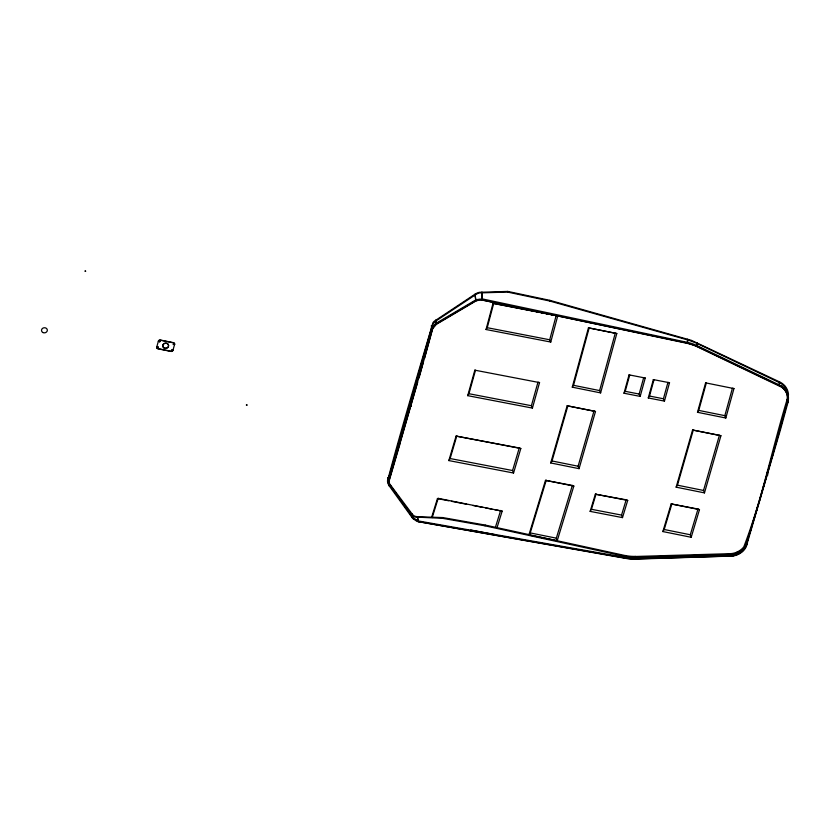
<?xml version="1.0" encoding="UTF-8"?>
<svg xmlns="http://www.w3.org/2000/svg" width="830" height="830" viewBox="0 0 830 830"><rect width="100%" height="100%" fill="white"/><g stroke="black" fill="none" stroke-linecap="round" stroke-linejoin="round"><path stroke-width="1.25" d="M730.255 556.193L732.911 555.726M784.703 386.842L784.682 386.822A17.067 15.5 -6.6 0 1 787.618 394.426L787.151 399.365C772.274 448.21 762.085 499.266 743.805 546.846A17.067 14.307 -2.1 0 1 737.216 551.919L736.801 552.158A16.652 14.598 -4.5 0 1 729.933 553.683L635.272 556.484L635.292 557.262L635.666 559.109L732.942 556.038A17.731 14.982 -3.3 0 0 746.17 546.908L780.387 430.002L787.94 402.519L788.459 394.375A17.887 16.175 -6.2 0 0 785.388 386.469L784.402 386.469A16.652 14.587 -4.5 0 0 779.142 382.485L696.173 343.018L688.869 340.248L549.605 300.989L507.566 292.077L479.626 292.907A9.265 7.065 -33.4 0 0 475.497 294.754L436.103 320.868L436.404 324.312L476.161 300.844L481.141 299.755L687.499 343.413A40.618 37.236 -12.4 0 1 696.702 346.504L781.393 387.06M159.931 341.4L159.277 341.576L159.9 341.255M171.499 350.104C172.474 350.447 170.959 349.399 172.059 350.146M173.626 344.16L173.159 344.585L173.678 344.056M388.782 482.085L400.019 443.894M696.733 346.463L697.034 345.622A41.5 37.973 -12.1 0 0 687.655 342.417L482.344 298.925L476.254 299.651L435.626 323.565L432.191 327.311L410.072 405.912L388.181 479.958L432.223 325.733L433.623 323.067M697.034 345.664L781.85 386.189M158.281 347.137L158.281 347.397M442.566 518.325L442.753 517.567L485.187 525.068L625.353 555.592L625.177 556.359L614.356 554.077L485.011 525.826L442.566 518.325L414.927 517.038A10.022 8.02 -35.5 0 1 411.649 514.735L388.658 483.9A9.431 7.999 -24 0 1 387.454 480.985C400.952 430.324 417.718 374.081 432.949 322.673A9.431 7.875 -19.7 0 1 435.657 320.256M485.011 525.826L485.187 525.068M687.51 343.35L687.603 339.169L687.427 343.081L696.173 345.986L779.111 385.442L779.557 381.893A17.492 15.272 -4.2 0 1 785.024 386.012M486.038 329.52L493.03 303.261L557.76 315.794L550.767 342.053L486.038 329.52L487.241 327.694L493.674 303.531L493.03 303.261M550.767 342.053L549.709 339.781L556.142 315.628L557.76 315.794M787.94 402.519L788.396 400.008A17.731 16.029 -10.1 0 0 781.912 386.126M687.427 343.081L479.252 299.485L475.86 300.647L436.207 324.032L433.82 326.169L432.482 328.815L419.067 377.868M436.404 324.312L432.679 328.742L424.472 358.56M572.275 387.174L588.449 327.808L616.794 333.525L600.619 392.891L572.275 387.174L573.53 385.317L589.144 328.026L616.794 333.525M600.619 392.891L599.613 390.577L615.227 333.287M785.439 408.817L786.695 404.179M783.354 416.141L784.62 411.556M785.875 406.949L782.161 421.08M784.682 411.908L787.961 399.541L787.151 399.365L787.12 402.343A16.891 15.334 -11 0 0 779.194 385.317M623.994 393.233L629.057 374.859L645.242 378.024L640.179 396.398L623.994 393.233L625.229 391.324L629.731 375.015L629.057 374.859M640.179 396.398L639.152 394.053L643.655 377.733L645.242 378.024M648.272 397.964L653.335 379.59L669.52 382.734L664.457 401.108L648.272 397.964L649.506 396.055L654.009 379.746L653.335 379.59M664.457 401.108L663.429 398.763L667.922 382.443L669.52 382.734M697.48 412.292L705.604 382.858L733.948 388.575L725.825 418.009L697.48 412.292L698.756 410.404L706.309 383.035L705.604 382.858M725.825 418.009L724.839 415.664L732.392 388.295L733.948 388.575M780.843 425.292L782.099 420.717M784.163 413.444L779.64 430.21M778.374 434.764L781.632 422.667M431.652 328.742L431.424 325.723M423.061 363.032L389.052 480.466M467.705 395.661L474.833 370.17L475.497 370.263L468.95 393.711L467.705 395.661L532.424 408.09L539.542 382.599L537.954 382.257L531.397 405.714L532.424 408.09M778.312 434.391L773.238 452.485M775.842 443.832L779.08 431.849M482.251 299.921L481.908 292.025L482.178 299.589M776.527 440.979L772.025 457.361M417.656 382.277L399.977 443.469M773.975 450.078L769.42 465.931M772.689 454.612L766.92 475.248L767.615 475.165M764.316 483.714L770.126 463.638M174.58 344.409L172.951 350.322A1.67 1.463 -5.1 0 1 170.918 351.422L157.97 348.808A1.67 1.463 -5.1 0 1 156.756 347.054L158.385 341.14A1.67 1.463 -5.1 0 1 160.408 340.041L173.366 342.655A1.67 1.463 -5.1 0 1 174.58 344.409L174.591 344.606A1.67 1.463 -5.1 0 0 173.387 342.852L173.366 342.655M550.715 462.953L567.149 405.787L593.969 411.068L595.494 411.504L579.06 468.67L550.715 462.953L552.033 460.972L567.886 405.808M579.06 468.67L578.105 466.232L593.969 411.068M676.139 487.169L692.573 430.002L719.392 435.294L720.917 435.729L704.483 492.885L676.139 487.169L677.456 485.187L693.309 430.023M704.483 492.885L703.529 490.457L719.392 435.294M766.868 474.843L766.744 472.446L767.553 472.623L759.222 501.745M763.029 488.133L764.97 481.556M760.467 496.931L763.683 486.007M757.935 506.124L761.1 494.877M418.486 521.676L625.779 558.113A40.618 33.314 -3.4 0 0 635.676 558.849L730.255 556.017M448.833 460.577L456.085 436.082L519.248 447.982L520.804 448.511L513.552 473.017L448.833 460.577L450.13 458.534L456.791 435.989M513.552 473.017L512.577 470.527L519.248 447.982M757.894 505.688L751.441 527.361M756.649 510.492L758.506 503.696M431.413 325.578L432.223 325.733M754.065 519.175L757.209 508.095M662.859 531.563L671.148 503.914L697.989 509.049L699.483 509.63L691.203 537.28L662.859 531.563L664.208 529.499L671.916 503.789M691.203 537.28L690.29 534.759L697.989 509.049M754.605 516.841L745.475 547.012A16.911 14.203 -3 0 1 732.932 555.81M750.154 531.657L752.001 525.546M590.14 511.384L595.349 494.182L626.173 499.816L627.708 500.417L622.5 517.619L590.14 511.384L591.448 509.298L596.075 494.016M622.5 517.619L621.546 515.088L626.173 499.816M747.56 540.216L750.693 529.872M528.886 534.997L545.486 480.352L572.347 485.436L573.831 486.069L557.231 540.714L528.886 534.997L530.245 532.912L546.264 480.176M557.231 540.714L556.328 538.172L572.347 485.436M412.354 514.289A9.265 7.283 -36.6 0 0 415.311 516.353L417.293 516.696L418.445 520.97L628.196 557.978L635.427 558.331L730.224 555.529A16.891 14.193 -2.9 0 0 746.212 544.47L748.089 538.504M418.517 521.458L413.558 518.625L388.897 483.485L413.516 518.128L418.445 520.97M746.263 544.48L745.973 542.623L746.782 542.789L744.51 547.25A17.887 15.085 -2.3 0 1 737.6 552.604L737.185 552.832M431.662 517.163L437.441 498.591L438.188 498.342L502.171 511.124L496.776 528.461M432.202 517.578L438.188 498.342M495.417 527.268L500.656 510.429M159.9 341.504L159.37 341.607M507.566 292.077L507.794 291.423L549.834 300.336L691.38 340.331L779.557 381.893L779.204 385.753M549.605 300.989L549.834 300.336M159.868 341.773L159.37 341.794M412.655 518.366L389.218 485.851C387.569 484.191 387.797 479.501 388.264 480.829A8.611 7.242 -24.5 0 0 389.353 483.465L412.334 514.258L411.628 514.704L412.686 518.408L417.054 521.437L625.571 558.372A41.5 34.144 -3.5 0 0 635.666 559.15M436.207 324.001L435.688 320.297L475.019 294.183A10.022 7.698 -31.1 0 1 479.553 292.295L507.794 291.423M787.826 402.675L787.224 402.706L787.629 400.299A16.911 15.345 -10.8 0 0 781.455 386.998M389.924 485.892L389.363 485.986M413.392 518.408L412.811 518.511M730.234 556.308L729.933 553.683L730.224 555.529M635.292 557.262L729.943 554.461A17.492 15.386 -4.6 0 0 737.05 552.904M635.573 558.331L635.272 556.484M442.753 517.567L417.334 516.706L418.351 521.748M746.336 544.947L747.073 544.698L746.782 542.789M387.641 477.862L388.45 478.007L387.641 477.862L388.897 480.425L388.886 483.392M474.833 370.17L539.542 382.599M468.95 393.711L531.397 405.714M456.085 436.082L520.804 448.511M450.13 458.534L512.577 470.527M595.349 494.182L627.708 500.417M591.448 509.298L621.546 515.088M493.674 303.531L556.142 315.628M487.241 327.694L549.709 339.781M649.506 396.055L663.429 398.763M437.441 498.591L448.864 500.812M451.406 501.299L466.626 504.246M472.976 505.48L483.133 507.441M485.664 507.929L492.014 509.164M494.556 509.651L502.171 511.124M470.735 529.986L494.846 534.655M625.229 391.324L639.152 394.053M698.756 410.404L724.839 415.664M573.53 385.317L599.613 390.577M692.573 430.002L720.917 435.729M567.149 405.787L595.494 411.504M158.385 341.14L158.395 341.338A1.67 1.463 -5.1 0 1 160.429 340.238L173.387 342.852M156.756 347.054L156.735 346.857A1.67 1.463 -5.1 0 0 157.949 348.61L170.907 351.225A1.67 1.463 -5.1 0 0 172.931 350.125L172.951 350.322M677.456 485.187L703.529 490.457M552.033 460.972L578.105 466.232M671.148 503.914L699.483 509.63M545.486 480.352L573.831 486.069M664.208 529.499L690.29 534.759M530.245 532.912L556.328 538.172M432.482 329.24L431.683 328.815M410.933 406.472L410.093 405.974L409.667 403.349L410.477 403.505L410.881 406.067M588.449 327.808L589.144 328.026M435.688 320.297L436.103 320.868M475.891 301L475.019 294.183L475.818 300.678M737.237 551.96L737.621 552.645M388.471 478.09L389.021 480.01M389.924 485.415L389.363 483.465L388.658 483.9L389.218 485.851M412.334 514.258L413.361 517.93M625.395 555.82L625.758 557.604M625.218 556.577L625.571 558.372M388.782 482.438L388.814 482.915M432.233 325.868L432.461 328.898M767.553 472.623L767.677 475.019M697.034 345.519L696.993 342.614L696.629 346.11M433.571 323.036A8.611 7.211 -21.3 0 1 436.072 320.826M635.272 556.39A41.51 40.4 -6.7 0 1 625.374 555.509M635.292 557.158A42.351 41.189 -6.9 0 1 625.187 556.266M157.638 347.293L158.281 347.023L157.638 347.262M85.085 271.099L85.749 271.171L85.106 271.037M246.406 404.999L247.236 405.061L246.417 404.947M164.288 348.123A2.926 2.563 -5.1 0 0 168.594 345.695A2.926 2.563 -5.1 0 0 164.132 343.682A2.926 2.563 -5.1 0 0 164.288 348.123M164.278 347.915A2.926 2.563 -5.1 0 0 168.583 345.488A2.926 2.563 -5.1 0 0 164.122 343.485A2.926 2.563 -5.1 0 0 164.278 347.915M43.056 332.581A2.926 2.563 -5.1 0 0 47.341 330.132A2.926 2.563 -5.1 0 0 42.87 328.151A2.926 2.563 -5.1 0 0 43.056 332.581"/></g></svg>
